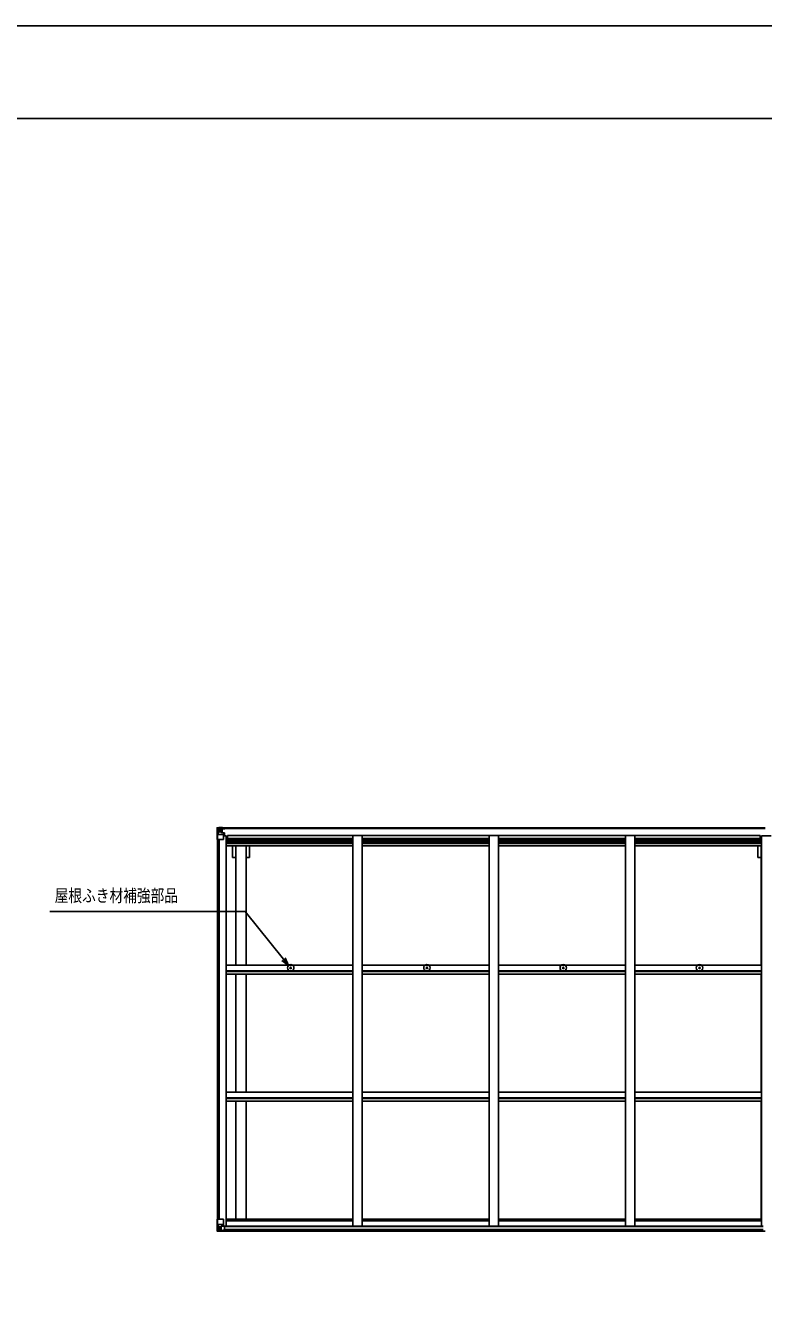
# Model space of a CAD drawing. Units: millimetres, scale not verified. Extents: x -10512 to 10512, y -7425 to 7425.
# Drawn here: x -5175 to -1300, y 658 to 7425 of the extents above; entities that cross this region are included whole.
import ezdxf
from ezdxf.enums import TextEntityAlignment as Align

# ---------------------------------------------------------------- set-up
doc = ezdxf.new("R2010")
doc.units = ezdxf.units.MM
doc.header["$LTSCALE"] = 30
for name, color, linetype in [('0-4_YKK_13', 4, 'Continuous'), ('0-5_YKK_A1', 4, 'Continuous'), ('0-6_YKK_D', 6, 'Continuous'), ('0-7_YKK_ZWAK', 7, 'Continuous')]:
    doc.layers.add(name, color=color, linetype=linetype)
doc.styles.add('ＭＳ ゴシック', font='')
doc.styles.get('ＭＳ ゴシック').set_extended_font_data('MS Gothic')

msp = doc.modelspace()

# ---------------------------------------------------------------- linework, layer by layer
at = {"layer": '0-4_YKK_13'}
for p, q in [((-4169.91, 3208.94), (-4169.91, 3208.9)), ((-4168.97, 3209.94), (-4168.97, 3209.94)), ((-4168.97, 3209.89), (-4168.97, 3209.93)), ((-4160, 3210.32), (-4167.92, 3209.85)), ((-4167.06, 3208.88), (-4167.06, 3208.81)), ((-4167.06, 3148.23), (-4167.06, 3208.81)), ((-4166.52, 3175.11), (-4162.38, 3187.19)), ((-4163.09, 3205.44), (-4165.83, 3209.1)), ((-4162.24, 3201.93), (-4159.91, 3201.99)), ((-4162.24, 3188.46), (-4162.24, 3201.93)), ((-4159.91, 3188.43), (-4162.24, 3188.46)), ((-4147.91, 3211.11), (-4159.91, 3210.33)), ((-4159.91, 3201.98), (-4147.91, 3201.98)), ((-4159.91, 3188.43), (-4147.91, 3188.43)), ((-4159.91, 3188.43), (-4159.91, 3188.43)), ((-4154.43, 3194.79), (-4154.43, 3193.83)), ((-4148.91, 3201.98), (-4147.91, 3201.98)), ((-4141.41, 3211.62), (-4147.91, 3211.23)), ((-4147.91, 3185.13), (-4147.91, 3211.23)), ((-4147.91, 3210.34), (-4141.41, 3210.74)), ((-4146.41, 3205.52), (-4147.91, 3205.52)), ((-4146.41, 3201.98), (-4147.91, 3201.98)), ((-4146.41, 3188.43), (-4147.91, 3188.43)), ((-4147.08, 3184.87), (-4136.73, 3183.22)), ((-4147.08, 3184.24), (-4147.08, 3184.87)), ((-4136.73, 3182.58), (-4147.08, 3184.24)), ((-4141.41, 3209.81), (-4146.41, 3209.73)), ((-4145.91, 3205.16), (-4146.41, 3205.16)), ((-4142.41, 3200.23), (-4146.41, 3200.23)), ((-4142.41, 3192.02), (-4146.41, 3192.02)), ((-4146.3, 3203.86), (-4142.41, 3203.86)), ((-4145.91, 3206.19), (-4145.91, 3204.23)), ((-4137.91, 3206.19), (-4145.91, 3206.19)), ((-4137.91, 3206.16), (-4145.91, 3206.16)), ((-4135.91, 3204.32), (-4145.91, 3204.23)), ((-4145.91, 3204.07), (-4145.91, 3204.23)), ((-4145.91, 3204.23), (-4145.91, 3204.23)), ((-4142.41, 3184.12), (-4142.41, 3204.09)), ((-4141.41, 3210.74), (-4141.41, 3211.62)), ((-4141.41, 3210.23), (-4141.41, 3210.74)), ((-4141.41, 3210.23), (-4141.41, 3209.81)), ((-4141.41, 3209.81), (-4141.41, 3209)), ((-4136.73, 3183.22), (-4136.73, 3182.58)), ((-4136.46, 3183.14), (-4132.41, 3183.1)), ((-4136.41, 3209.43), (-4136.41, 3209)), ((-4136.11, 3209.43), (-4136.41, 3209.43)), ((-4136.11, 3209.43), (-4134.42, 3209)), ((-4135.91, 3205.93), (-4130.91, 3205.93)), ((-4135.91, 3204.32), (-4135.91, 3205.93)), ((-4135.91, 3149.23), (-4135.91, 3182.32)), ((-4131.41, 3183.1), (-4132.41, 3183.1)), ((-4132.41, 3181.37), (-4131.41, 3181.38)), ((-4131.41, 3166.88), (-4131.41, 3183.1)), ((-4130.91, 3206.85), (-4130.91, 3205.93)), ((-4130.91, 3205.93), (-4129.91, 3205.93)), ((-4129.91, 3205.93), (-4129.91, 3206.85)), ((-4129.91, 3205.93), (-4129.91, 3204.36)), ((-4129.91, 3204.25), (-4129.91, 3204.36)), ((-4167.06, 3148.23), (-4136.91, 3148.23)), ((-4166.52, 3175.11), (-4159.91, 3174.89)), ((-4159.91, 3174.89), (-4135.91, 3174.89)), ((-4131.41, 3171.23), (-4135.91, 3171.23)), ((-3785.33, 2473.91), (-3784.22, 2473.93)), ((-3785.33, 2472.91), (-3784.22, 2472.89)), ((-3784.22, 2473.93), (-3783.7, 2474.03)), ((-3784.22, 2472.89), (-3783.7, 2472.79)), ((-3783.6, 2474.55), (-3783.7, 2474.03)), ((-3783.6, 2472.28), (-3783.7, 2472.79)), ((-3783.58, 2475.66), (-3783.6, 2474.55)), ((-3783.58, 2471.17), (-3783.6, 2472.28)), ((-3782.58, 2475.66), (-3782.56, 2474.55)), ((-3782.58, 2471.17), (-3782.56, 2472.28)), ((-3782.56, 2474.55), (-3782.46, 2474.03)), ((-3782.56, 2472.28), (-3782.46, 2472.79)), ((-3781.95, 2473.93), (-3782.46, 2474.03)), ((-3781.95, 2472.89), (-3782.46, 2472.79)), ((-3780.84, 2473.91), (-3781.95, 2473.93)), ((-3780.84, 2472.91), (-3781.95, 2472.89)), ((-3069.33, 2473.91), (-3068.22, 2473.93)), ((-3069.33, 2472.91), (-3068.22, 2472.89)), ((-3068.22, 2473.93), (-3067.7, 2474.03)), ((-3068.22, 2472.89), (-3067.7, 2472.79)), ((-3067.6, 2474.55), (-3067.7, 2474.03)), ((-3067.6, 2472.28), (-3067.7, 2472.79)), ((-3067.58, 2475.66), (-3067.6, 2474.55)), ((-3067.58, 2471.17), (-3067.6, 2472.28)), ((-3066.58, 2475.66), (-3066.56, 2474.55)), ((-3066.58, 2471.17), (-3066.56, 2472.28)), ((-3066.56, 2474.55), (-3066.46, 2474.03)), ((-3066.56, 2472.28), (-3066.46, 2472.79)), ((-3065.95, 2473.93), (-3066.46, 2474.03)), ((-3065.95, 2472.89), (-3066.46, 2472.79)), ((-3064.84, 2473.91), (-3065.95, 2473.93)), ((-3064.84, 2472.91), (-3065.95, 2472.89)), ((-2353.33, 2473.91), (-2352.22, 2473.93)), ((-2353.33, 2472.91), (-2352.22, 2472.89)), ((-2352.22, 2473.93), (-2351.7, 2474.03)), ((-2352.22, 2472.89), (-2351.7, 2472.79)), ((-2351.6, 2474.55), (-2351.7, 2474.03)), ((-2351.6, 2472.28), (-2351.7, 2472.79)), ((-2351.58, 2475.66), (-2351.6, 2474.55)), ((-2351.58, 2471.17), (-2351.6, 2472.28)), ((-2350.58, 2475.66), (-2350.56, 2474.55)), ((-2350.58, 2471.17), (-2350.56, 2472.28)), ((-2350.56, 2474.55), (-2350.46, 2474.03)), ((-2350.56, 2472.28), (-2350.46, 2472.79)), ((-2349.95, 2473.93), (-2350.46, 2474.03)), ((-2349.95, 2472.89), (-2350.46, 2472.79)), ((-2348.84, 2473.91), (-2349.95, 2473.93)), ((-2348.84, 2472.91), (-2349.95, 2472.89)), ((-1637.33, 2473.91), (-1636.22, 2473.93)), ((-1637.33, 2472.91), (-1636.22, 2472.89)), ((-1636.22, 2473.93), (-1635.7, 2474.03)), ((-1636.22, 2472.89), (-1635.7, 2472.79)), ((-1635.6, 2474.55), (-1635.7, 2474.03)), ((-1635.6, 2472.28), (-1635.7, 2472.79)), ((-1635.58, 2475.66), (-1635.6, 2474.55)), ((-1635.58, 2471.17), (-1635.6, 2472.28)), ((-1634.58, 2475.66), (-1634.56, 2474.55)), ((-1634.58, 2471.17), (-1634.56, 2472.28)), ((-1634.56, 2474.55), (-1634.46, 2474.03)), ((-1634.56, 2472.28), (-1634.46, 2472.79)), ((-1633.95, 2473.93), (-1634.46, 2474.03)), ((-1633.95, 2472.89), (-1634.46, 2472.79)), ((-1632.84, 2473.91), (-1633.95, 2473.93)), ((-1632.84, 2472.91), (-1633.95, 2472.89)), ((-4169.91, 1152.25), (-4136.91, 1152.25)), ((-4169.91, 1091.54), (-4169.91, 1152.25)), ((-4167.06, 1152.25), (-4167.06, 1091.66)), ((-4135.91, 1151.25), (-4135.91, 1118.15)), ((-4168.97, 1090.58), (-4168.97, 1090.54)), ((-4160, 1090.15), (-4167.92, 1090.63)), ((-4167.06, 1091.6), (-4167.06, 1091.66)), ((-4166.52, 1125.37), (-4159.91, 1125.58)), ((-4166.52, 1125.37), (-4162.37, 1113.28)), ((-4163.09, 1095.04), (-4165.83, 1091.37)), ((-4159.91, 1112.05), (-4162.24, 1112.02)), ((-4162.24, 1112.02), (-4162.24, 1098.55)), ((-4162.24, 1098.55), (-4159.91, 1098.49)), ((-4159.91, 1125.58), (-4135.91, 1125.58)), ((-4159.91, 1112.05), (-4159.91, 1112.05)), ((-4147.91, 1112.05), (-4159.91, 1112.05)), ((-4159.91, 1098.49), (-4147.91, 1098.49)), ((-4147.91, 1089.36), (-4159.91, 1090.15)), ((-4155.39, 1105.69), (-4155.39, 1106.65)), ((-4147.91, 1116.04), (-4141.41, 1116.04)), ((-4147.91, 1116.04), (-4147.91, 1089.25)), ((-4136.73, 1117.89), (-4147.08, 1116.24)), ((-4147.08, 1116.24), (-4147.08, 1116.04)), ((-4144.38, 1116.04), (-4136.73, 1117.26)), ((-4141.41, 1116.04), (-4132.41, 1116)), ((-4141.41, 1088.85), (-4141.41, 1094.8)), ((-4132.41, 1094.22), (-4141.41, 1094.17)), ((-4136.73, 1117.26), (-4136.73, 1117.89)), ((-4131.41, 1115.09), (-4131.41, 1094.94))]:
    msp.add_line(p, q, dxfattribs=at)
for points in [[(-4169.91, 3208.9), (-4169.91, 3148.23), (-4167.06, 3148.23)], [(-4168.97, 3209.94), (-4159.91, 3210.49), (-4147.91, 3211.23)], [(-4156.35, 3195.75), (-4157.31, 3195.75), (-4157.31, 3196.71), (-4156.35, 3196.71)], [(-4155.39, 3197.67), (-4155.39, 3198.63), (-4154.43, 3198.63), (-4154.43, 3197.67)], [(-4154.43, 3193.83), (-4155.39, 3193.83), (-4155.39, 3194.79)], [(-4153.47, 3196.71), (-4152.51, 3196.71), (-4152.51, 3195.75), (-4153.47, 3195.75)], [(-4141.41, 3210.23), (-4146.41, 3210.23), (-4146.41, 3184.76)], [(-4145.91, 3205.16), (-4137.91, 3205.16), (-4137.91, 3206.85)], [(-4130.91, 3204.2), (-4145.91, 3204.07), (-4145.91, 3204.07)], [(-4135.91, 3204.32), (-4135.91, 3204.31), (-4129.91, 3204.36)], [(-4132.41, 3183.1), (-4132.41, 3181.37), (-4135.91, 3181.35)], [(-4168.97, 1090.54), (-4159.91, 1089.98), (-4141.41, 1088.85)], [(-4156.35, 1103.77), (-4157.31, 1103.77), (-4157.31, 1104.73), (-4156.35, 1104.73)], [(-4155.39, 1106.65), (-4154.43, 1106.65), (-4154.43, 1105.69)], [(-4154.43, 1102.81), (-4154.43, 1101.85), (-4155.39, 1101.85), (-4155.39, 1102.81)], [(-4153.47, 1104.73), (-4152.51, 1104.73), (-4152.51, 1103.77), (-4153.47, 1103.77)], [(-4131.41, 1094.94), (-4131.42, 1094.83), (-4141.41, 1094.8)]]:
    msp.add_lwpolyline(points, dxfattribs=at)
for centre, radius in [((-4154.91, 3196.23), 5.3), ((-3783.08, 2473.41), 17), ((-3783.08, 2473.41), 4), ((-3067.08, 2473.41), 17), ((-3067.08, 2473.41), 4), ((-2351.08, 2473.41), 17), ((-2351.08, 2473.41), 4), ((-1635.08, 2473.41), 17), ((-1635.08, 2473.41), 4), ((-4154.91, 1104.25), 5.3)]:
    msp.add_circle(centre, radius, dxfattribs=at)
for centre, radius, start, end in [((-4168.91, 3208.94), 0.999, 93.4424, 179.95083), ((-4168.91, 3208.94), 1, 93.50017, 180.00079), ((-4168.91, 3208.9), 0.999, 93.4424, 179.95083), ((-4167.75, 3222.55), 12.7, 269.24466, 275.10311), ((-4165.78, 3208.93), 1.28, 131.17831, 182.45895), ((-4156.35, 3197.67), 0.96, 270, 0), ((-4156.35, 3194.79), 0.96, 0, 90), ((-4153.47, 3197.67), 0.96, 180, 270), ((-4153.47, 3194.79), 0.96, 90, 180), ((-4146.97, 3185.8), 0.937, 182.32209, 263.26766), ((-4146.97, 3185.17), 0.937, 182.32209, 263.26766), ((-4145.91, 3206.69), 0.5, 179.99802, 269.99691), ((-4145.91, 3206.66), 0.5, 180.00109, 270.00109), ((-4145.91, 3203.73), 0.5, 90.52895, 180.04464), ((-4145.89, 3203.55), 0.513, 91.88028, 181.04707), ((-4136.84, 3182.29), 0.937, 2.32209, 83.26766), ((-4136.84, 3181.65), 0.937, 2.32209, 83.26766), ((-4130.77, 3211.89), 7.69, 268.96999, 276.43426), ((-4136.91, 3149.23), 1, 270, 0), ((-3783.08, 2473.41), 2.3, 167.44414, 192.55586), ((-3783.08, 2473.41), 2.3, 77.44414, 102.55586), ((-3783.08, 2473.41), 2.3, 257.44414, 282.55586), ((-3783.08, 2473.41), 2.3, 347.44414, 12.55586), ((-3067.08, 2473.41), 2.3, 167.44414, 192.55586), ((-3067.08, 2473.41), 2.3, 77.44414, 102.55586), ((-3067.08, 2473.41), 2.3, 257.44414, 282.55586), ((-3067.08, 2473.41), 2.3, 347.44414, 12.55586), ((-2351.08, 2473.41), 2.3, 167.44414, 192.55586), ((-2351.08, 2473.41), 2.3, 77.44414, 102.55586), ((-2351.08, 2473.41), 2.3, 257.44414, 282.55586), ((-2351.08, 2473.41), 2.3, 347.44414, 12.55586), ((-1635.08, 2473.41), 2.3, 167.44414, 192.55586), ((-1635.08, 2473.41), 2.3, 77.44414, 102.55586), ((-1635.08, 2473.41), 2.3, 257.44414, 282.55586), ((-1635.08, 2473.41), 2.3, 347.44414, 12.55586), ((-4136.91, 1151.25), 1, 0, 90), ((-4168.91, 1091.58), 0.999, 180.04917, 266.5576), ((-4168.91, 1091.54), 0.999, 180.04917, 266.5576), ((-4168.91, 1091.54), 1, 179.99921, 266.49983), ((-4167.75, 1077.93), 12.7, 84.89689, 90.75534), ((-4165.78, 1091.54), 1.28, 177.54105, 228.82169), ((-4156.35, 1105.69), 0.96, 270, 0), ((-4156.35, 1102.81), 0.96, 0, 90), ((-4153.47, 1105.69), 0.96, 180, 270), ((-4153.47, 1102.81), 0.96, 90, 180), ((-4146.97, 1115.31), 0.937, 96.73234, 129.06602), ((-4136.84, 1118.82), 0.937, 276.73234, 357.67791), ((-4136.84, 1118.19), 0.937, 276.73234, 357.67791)]:
    msp.add_arc(centre, radius, start, end, dxfattribs=at)
for centre, major_axis, ratio, start_param, end_param in [((-3967.97, 3222.25), (201, 12.36), 0.060933, 3.1373463, 3.1378449), ((-4166.97, 3210.02), (2, 0.12), 0.060933, 3.1378449, 4.2119296), ((-4166.78, 3206.92), (-0.02, 3), 0.466854, 5.5234897, 6.1575023), ((-4165.11, 3201.85), (0.03, 5), 0.573921, 4.7320603, 5.5159136), ((-4163.64, 3188.48), (0, 3), 0.468246, 4.2703918, 4.7058971), ((-4241.66, 3201.98), (81.75, 0), 0.061163, 0, 0.0007725), ((-4165.8, 3177.46), (0.85, 2.32), 0.403757, 2.3087461, 3.2744049), ((-4166.97, 1090.46), (2, -0.12), 0.060933, 2.0712557, 3.1453404), ((-3967.97, 1078.23), (201, -12.36), 0.060933, 3.1453404, 3.145839), ((-4165.8, 1123.02), (0.85, -2.32), 0.403757, 3.0087805, 3.9744392), ((-4166.78, 1093.56), (-0.02, -3), 0.466854, 0.125683, 0.7596956), ((-4165.11, 1098.63), (0.03, -5), 0.573921, 0.7672717, 1.551125), ((-4163.64, 1112), (0, -3), 0.468246, 1.5772882, 2.0127935), ((-4241.66, 1098.49), (81.75, 0), 0.061163, 6.2824128, 6.2831853), ((-4132.41, 1115.1), (1, -0.021), 0.906239, 0.0187047, 1.589501), ((-4132.41, 1094.93), (1, 0.012), 0.707053, 4.7036637, 6.124411)]:
    msp.add_ellipse(centre, major_axis=major_axis, ratio=ratio, start_param=start_param, end_param=end_param, dxfattribs=at)
at = {"layer": '0-5_YKK_A1'}
for p, q in [((-4146.41, 3209), (-1290.4, 3209)), ((-4146.41, 3206.85), (-1290.4, 3206.85)), ((-4167.91, 3148.23), (-4167.91, 1152.25)), ((-4158.21, 3148.23), (-4158.21, 1152.25)), ((-4135.91, 3166.88), (-4122.91, 3166.88)), ((-4122.91, 3166.88), (-4122.91, 1116.23)), ((-4122.91, 3153.2), (-3456.91, 3153.2)), ((-4122.91, 3144.8), (-3456.91, 3144.8)), ((-4122.91, 3136.6), (-3456.91, 3136.6)), ((-4122.91, 3132.67), (-3456.91, 3132.67)), ((-4122.91, 3127.59), (-3456.91, 3127.59)), ((-4122.91, 3114.59), (-3456.91, 3114.59)), ((-4115.41, 3153.2), (-4115.41, 3168.71)), ((-4115.41, 3168.71), (-1316.41, 3168.71)), ((-4089.1, 3053), (-4089.1, 3114.59)), ((-4071.41, 2487.93), (-4071.41, 3114.59)), ((-4016.41, 2487.93), (-4016.41, 3114.59)), ((-3998.7, 3053), (-3998.7, 3114.59)), ((-3456.91, 3168.69), (-3456.91, 1116.23)), ((-3406.91, 3168.69), (-3406.91, 1116.23)), ((-3406.91, 3153.2), (-2740.91, 3153.2)), ((-3406.91, 3144.8), (-2740.91, 3144.8)), ((-3406.91, 3136.6), (-2740.91, 3136.6)), ((-3406.91, 3132.67), (-2740.91, 3132.67)), ((-3406.91, 3127.59), (-2740.91, 3127.59)), ((-3406.91, 3114.59), (-2740.91, 3114.59)), ((-2740.91, 3168.69), (-2740.91, 1116.23)), ((-2690.91, 3168.69), (-2690.91, 1116.23)), ((-2690.91, 3153.2), (-2024.91, 3153.2)), ((-2690.91, 3144.8), (-2024.91, 3144.8)), ((-2690.91, 3136.6), (-2024.91, 3136.6)), ((-2690.91, 3132.67), (-2024.91, 3132.67)), ((-2690.91, 3127.59), (-2024.91, 3127.59)), ((-2690.91, 3114.59), (-2024.91, 3114.59)), ((-2024.91, 3168.69), (-2024.91, 1116.23)), ((-1974.91, 3168.69), (-1974.91, 1116.23)), ((-1974.91, 3153.2), (-1308.91, 3153.2)), ((-1974.91, 3144.8), (-1308.91, 3144.8)), ((-1974.91, 3136.6), (-1308.91, 3136.6)), ((-1974.91, 3132.67), (-1308.91, 3132.67)), ((-1974.91, 3127.59), (-1308.91, 3127.59)), ((-1974.91, 3114.59), (-1308.91, 3114.59)), ((-1329.1, 3053), (-1329.1, 3114.59)), ((-1316.41, 3153.2), (-1316.41, 3168.71)), ((-1311.4, 2487.93), (-1311.4, 3114.59)), ((-1308.91, 3166.88), (-1308.91, 1116.23)), ((-1258.9, 3166.88), (-1308.91, 3166.88)), ((-4071.41, 3053), (-4089.1, 3053)), ((-3998.7, 3053), (-4016.41, 3053)), ((-1311.4, 3053), (-1329.1, 3053)), ((-4122.87, 2487.93), (-3456.91, 2487.93)), ((-4122.87, 2458.2), (-3456.91, 2458.2)), ((-4122.87, 2453.65), (-3456.91, 2453.65)), ((-4122.87, 2440.64), (-3456.91, 2440.64)), ((-4071.41, 1820.94), (-4071.41, 2440.64)), ((-4016.41, 1820.94), (-4016.41, 2440.64)), ((-3406.87, 2487.93), (-2740.91, 2487.93)), ((-3406.87, 2458.2), (-2740.91, 2458.2)), ((-3406.87, 2453.65), (-2740.91, 2453.65)), ((-3406.87, 2440.64), (-2740.91, 2440.64)), ((-2690.87, 2487.93), (-2024.91, 2487.93)), ((-2690.87, 2458.2), (-2024.91, 2458.2)), ((-2690.87, 2453.65), (-2024.91, 2453.65)), ((-2690.87, 2440.64), (-2024.91, 2440.64)), ((-1974.87, 2487.93), (-1308.91, 2487.93)), ((-1974.87, 2458.2), (-1308.91, 2458.2)), ((-1974.87, 2453.65), (-1308.91, 2453.65)), ((-1974.87, 2440.64), (-1308.91, 2440.64)), ((-1311.4, 1820.94), (-1311.4, 2440.64)), ((-4122.87, 1820.94), (-3456.91, 1820.94)), ((-4122.87, 1791.2), (-3456.91, 1791.2)), ((-4122.87, 1786.66), (-3456.91, 1786.66)), ((-4122.87, 1773.65), (-3456.91, 1773.65)), ((-4071.41, 1152.4), (-4071.41, 1773.65)), ((-4016.41, 1152.4), (-4016.41, 1773.65)), ((-3406.87, 1820.94), (-2740.91, 1820.94)), ((-3406.87, 1791.2), (-2740.91, 1791.2)), ((-3406.87, 1786.66), (-2740.91, 1786.66)), ((-3406.87, 1773.65), (-2740.91, 1773.65)), ((-2690.87, 1820.94), (-2024.91, 1820.94)), ((-2690.87, 1791.2), (-2024.91, 1791.2)), ((-2690.87, 1786.66), (-2024.91, 1786.66)), ((-2690.87, 1773.65), (-2024.91, 1773.65)), ((-1974.87, 1820.94), (-1308.91, 1820.94)), ((-1974.87, 1791.2), (-1308.91, 1791.2)), ((-1974.87, 1786.66), (-1308.91, 1786.66)), ((-1974.87, 1773.65), (-1308.91, 1773.65)), ((-1311.4, 1152.4), (-1311.4, 1773.65)), ((-4122.91, 1152.4), (-3456.91, 1152.4)), ((-3406.91, 1152.4), (-2740.91, 1152.4)), ((-2690.91, 1152.4), (-2024.91, 1152.4)), ((-1974.91, 1152.4), (-1308.91, 1152.4)), ((-4143.17, 1116.23), (-1300.4, 1116.23)), ((-4141.41, 1090.45), (-1290.41, 1090.45)), ((-4131.41, 1113.97), (-1300.41, 1113.97)), ((-4131.41, 1098.35), (-1300.41, 1098.35)), ((-4122.91, 1144.05), (-3456.91, 1144.05)), ((-3406.91, 1144.05), (-2740.91, 1144.05)), ((-2690.91, 1144.05), (-2024.91, 1144.05)), ((-1974.91, 1144.05), (-1308.91, 1144.05))]:
    msp.add_line(p, q, dxfattribs=at)
at = {"layer": '0-6_YKK_D'}
for points in [[(-3794.91, 2485.62), (-3821.41, 2518.85), (-4022.11, 2770.59), (-5048.08, 2770.59)], [(-3830.31, 2511.75), (-3794.91, 2485.62), (-3812.5, 2525.95)]]:
    msp.add_lwpolyline(points, dxfattribs=at)
at = {"layer": '0-7_YKK_ZWAK'}
msp.add_line((9737.55, 6937.5), (-9762.45, 6937.5), dxfattribs=at)
msp.add_lwpolyline([(-10512.5, -7425), (10512.5, -7425), (10512.5, 7425), (-10512.5, 7425)], close=True, dxfattribs=at)

# ---------------------------------------------------------------- texts
at = {"layer": '0-6_YKK_D', "style": 'ＭＳ ゴシック', "width": 0.8}
msp.add_text('屋根ふき材補強部品', height=65.98, dxfattribs=at).set_placement((-5023.1, 2800.57), align=Align.BOTTOM_LEFT)

doc.saveas('drawing.dxf')
